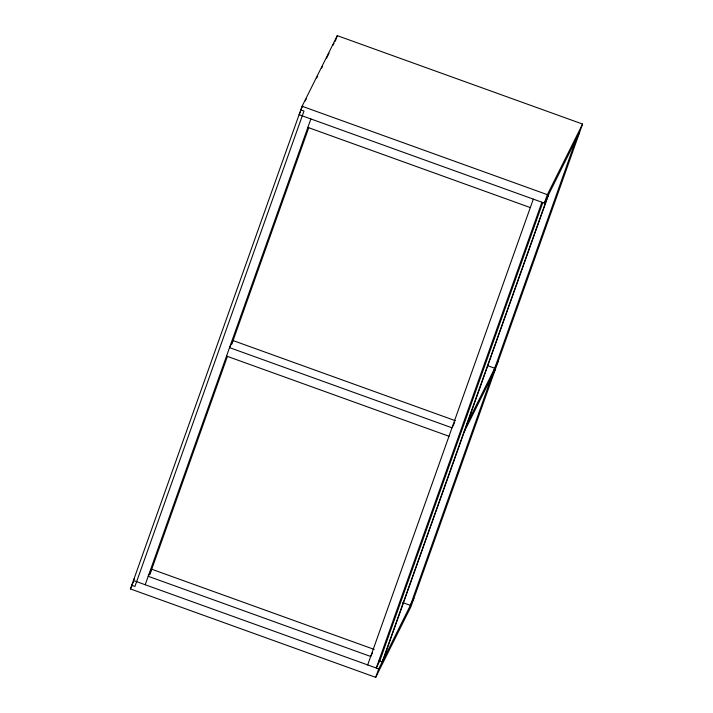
<?xml version="1.0" encoding="UTF-8"?>
<svg xmlns="http://www.w3.org/2000/svg" width="713" height="713" viewBox="0 0 713 713"><rect width="100%" height="100%" fill="white"/><g stroke="black" fill="none" stroke-linecap="round" stroke-linejoin="round"><path stroke-width="1.07" d="M130.434 588.938L302.089 106.264L337.294 35.65L582.566 124.062L410.911 606.736L375.706 677.35L130.434 588.938L132.422 584.963M335.288 41.283L337.294 35.65M145.211 584.74L310.859 118.955M149.855 574.526L227.447 356.322M231.725 344.317L308.782 127.627M367.676 664.926L533.315 199.141M541.898 202.234L376.259 668.019L379.779 660.96L542.807 202.519M375.706 677.35L378.71 668.901L413.914 598.296M300.565 111.727L299.086 114.704L544.358 203.116L547.361 194.667L582.566 124.062M547.878 196.057L382.23 661.842L379.093 660.71M383.006 660.3L548.645 194.506M576.042 139.57L410.394 605.355L402.765 602.601M302.784 105.907L300.797 109.882L303.988 111.032L134.909 586.469L131.727 585.32L133.705 581.345M305.262 100.934L306.251 98.938M316.67 78.056L317.659 76.068M321.625 68.109L322.615 66.122M326.581 58.163L329.058 53.19M333.024 45.24L334.023 43.252M134.427 578.51L133.438 580.498L378.71 668.901M544.358 203.116L579.562 132.502M454.636 422.515L451.997 427.809L229.533 347.623L233.053 340.564L455.518 420.75M467.327 423.183L498.244 361.179M464.323 431.623L495.241 369.619M372.436 652.948L370.68 656.477L148.215 576.291L151.735 569.232L374.2 649.418M302.089 106.264L547.361 194.667M307.847 127.395L530.312 207.581M487.647 365.689L494.724 368.238M226.529 356.072L448.994 436.258"/></g></svg>
